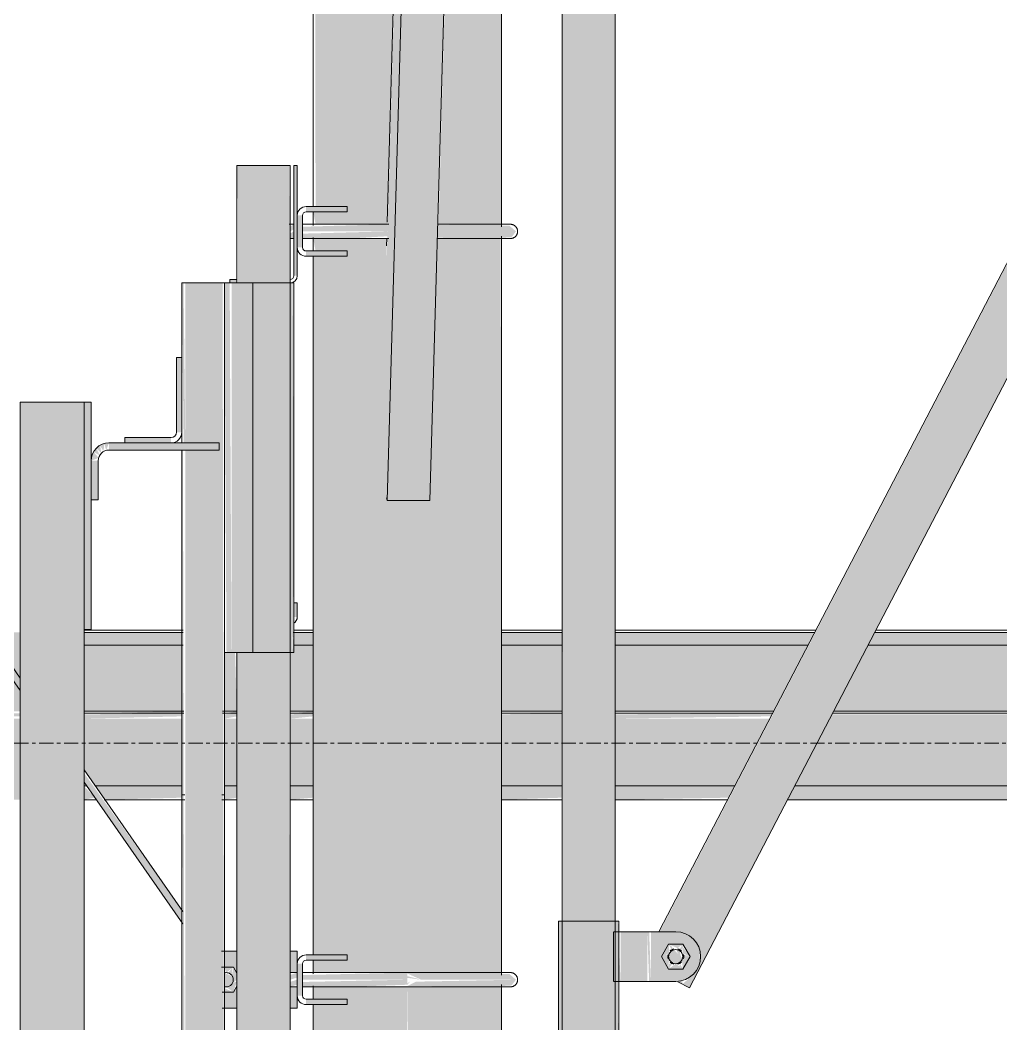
# Model space of a CAD drawing. Header units: inches. Extents: x -54868 to -186, y -265 to 853.
# Drawn here: x -15890.71 to -15856.21, y 134.13 to 169.43 of the extents above; entities that cross this region are included whole.
import ezdxf

# ---------------------------------------------------------------- set-up
doc = ezdxf.new("R2010")
doc.units = ezdxf.units.IN
doc.header["$MEASUREMENT"] = 0
doc.linetypes.add('Grid Line 1_2_', pattern=[0.875, 0.5, -0.125, 0.125, -0.125])
for name, color, linetype, lineweight in [('A-FLOR-LEVL', 51, 'Continuous', 9), ('Q-SPCQ', 91, 'Continuous', 9), ('S-BEAM', 12, 'Continuous', 9)]:
    doc.layers.add(name, color=color, linetype=linetype, lineweight=lineweight)

# ---------------------------------------------------------------- blocks, each defined once
blk = doc.blocks.new('Girt_Z - 8_D-V96-Section 1')
at = {"layer": 'S-BEAM'}
h = blk.add_hatch(color=256, dxfattribs=at)
h.paths.add_polyline_path([(22329.291, 147.449), (22329.258, 147.898), (22210.11, 147.898), (22209.876, 147.449), (22319.692, 147.449)], flags=0)
h.paths.add_polyline_path([(22112.783, 147.449), (22178.941, 147.449), (22178.627, 147.898), (22112.783, 147.898)], flags=0)
h.paths.add_polyline_path([(22179.245, 147.449), (22180.053, 147.449), (22180.053, 147.898), (22178.932, 147.898)], flags=0)
h.paths.add_polyline_path([(22182.303, 147.449), (22185.74, 147.449), (22185.74, 147.898), (22182.303, 147.898)], flags=0)
h.paths.add_polyline_path([(22203.572, 147.449), (22207.762, 147.449), (22207.996, 147.898), (22200.99, 147.898), (22200.99, 147.449), (22203.489, 147.449)], flags=0)
h.paths.add_polyline_path([(22189.678, 147.449), (22190.365, 147.449), (22190.365, 147.898), (22189.678, 147.898)], flags=0)
h.paths.add_polyline_path([(22189.649, 147.449), (22189.651, 147.449), (22189.662, 147.898)], flags=0)
h.paths.add_polyline_path([(22196.99, 147.449), (22199.115, 147.449), (22199.115, 147.898), (22196.99, 147.898)], flags=0)
h = blk.add_hatch(color=256, dxfattribs=at)
h.paths.add_polyline_path([(22112.783, 145.129), (22180.053, 145.129), (22180.053, 145.856), (22178.941, 147.449), (22112.783, 147.449)], flags=0)
h.paths.add_polyline_path([(22329.46, 145.129), (22329.291, 147.449), (22209.876, 147.449), (22208.667, 145.129), (22319.692, 145.129)], flags=0)
h.paths.add_polyline_path([(22182.303, 145.129), (22185.74, 145.129), (22185.74, 147.449), (22182.303, 147.449), (22182.303, 146.777)], flags=0)
h.paths.add_polyline_path([(22187.24, 145.129), (22187.678, 145.129), (22187.615, 147.188), (22187.24, 147.188), (22187.24, 146.777)], flags=0)
h.paths.add_polyline_path([(22189.553, 145.129), (22190.365, 145.129), (22190.365, 147.449), (22189.678, 147.449), (22189.615, 147.188), (22189.553, 147.188), (22189.553, 146.777)], flags=0)
h.paths.add_polyline_path([(22206.553, 145.129), (22207.762, 147.449), (22200.99, 147.449), (22200.99, 145.129), (22203.572, 145.129)], flags=0)
h.paths.add_polyline_path([(22196.99, 145.129), (22199.115, 145.129), (22199.115, 147.449), (22196.99, 147.449), (22196.99, 146.777)], flags=0)
h.paths.add_polyline_path([(22180.053, 146.292), (22180.053, 147.449), (22179.245, 147.449)], flags=0)
h = blk.add_hatch(color=256, dxfattribs=at)
h.paths.add_polyline_path([(22329.466, 145.055), (22329.46, 145.129), (22319.692, 145.055)], flags=0)
h.paths.add_polyline_path([(22190.365, 145.055), (22190.365, 145.129), (22189.553, 145.055)], flags=0)
h.paths.add_polyline_path([(22187.678, 145.055), (22187.678, 145.129), (22187.24, 145.055)], flags=0)
h.paths.add_polyline_path([(22185.74, 145.055), (22185.74, 145.129), (22182.303, 145.055)], flags=0)
h = blk.add_hatch(color=256, dxfattribs=at)
h.paths.add_polyline_path([(22112.783, 144.867), (22180.053, 144.946), (22180.053, 145.055), (22112.783, 145.015), (22112.783, 144.941)], flags=0)
h.paths.add_polyline_path([(22200.99, 144.867), (22206.459, 144.948), (22206.515, 145.055), (22200.99, 145.02), (22200.99, 144.948)], flags=0)
h.paths.add_polyline_path([(22329.479, 144.867), (22329.466, 145.055), (22208.611, 145.021), (22208.531, 144.867), (22319.692, 144.867)], flags=0)
h.paths.add_polyline_path([(22182.303, 144.867), (22185.74, 144.947), (22185.74, 145.055), (22182.303, 145.019), (22182.303, 144.946)], flags=0)
h.paths.add_polyline_path([(22187.24, 144.867), (22187.678, 144.947), (22187.678, 145.055), (22187.24, 145.019), (22187.24, 144.947)], flags=0)
h.paths.add_polyline_path([(22189.553, 144.867), (22190.365, 144.947), (22190.365, 145.055), (22189.553, 145.019), (22189.553, 144.947)], flags=0)
h.paths.add_polyline_path([(22199.115, 144.867), (22199.115, 145.055), (22196.99, 145.02), (22196.99, 144.867)], flags=0)
h = blk.add_hatch(color=256, dxfattribs=at)
h.paths.add_polyline_path([(22201.267, 142.5), (22205.184, 142.5), (22206.417, 144.867), (22200.99, 144.867), (22200.99, 142.5)], flags=0)
h.paths.add_polyline_path([(22123.8, 142.5), (22180.053, 142.5), (22180.053, 144.867), (22112.783, 144.867), (22112.783, 142.5)], flags=0)
h.paths.add_polyline_path([(22329.652, 142.5), (22329.479, 144.867), (22208.531, 144.867), (22207.298, 142.5), (22319.692, 142.5)], flags=0)
h.paths.add_polyline_path([(22182.7, 142.5), (22185.74, 142.5), (22185.74, 144.867), (22182.303, 144.867), (22182.303, 143.069), (22182.591, 142.656)], flags=0)
h.paths.add_polyline_path([(22187.24, 142.5), (22187.678, 142.5), (22187.678, 144.867), (22187.24, 144.867), (22187.24, 144.688)], flags=0)
h.paths.add_polyline_path([(22189.553, 142.5), (22190.365, 142.5), (22190.365, 144.867), (22189.553, 144.867)], flags=0)
h.paths.add_polyline_path([(22196.99, 142.5), (22199.115, 142.5), (22199.115, 144.867), (22196.99, 144.867)], flags=0)
h = blk.add_hatch(color=256, dxfattribs=at)
h.paths.add_polyline_path([(22329.687, 142.018), (22329.652, 142.5), (22207.298, 142.5), (22207.047, 142.018), (22319.692, 142.018)], flags=0)
h.paths.add_polyline_path([(22123.8, 142.018), (22180.053, 142.018), (22180.053, 142.5), (22112.783, 142.5), (22112.783, 142.018)], flags=0)
h.paths.add_polyline_path([(22183.036, 142.018), (22185.74, 142.088), (22185.74, 142.5), (22182.7, 142.5), (22182.987, 142.088)], flags=0)
h.paths.add_polyline_path([(22182.303, 142.018), (22182.682, 142.088), (22182.303, 142.5), (22182.303, 142.088)], flags=0)
h.paths.add_polyline_path([(22187.24, 142.018), (22187.678, 142.088), (22187.678, 142.5), (22187.24, 142.5), (22187.24, 142.088)], flags=0)
h.paths.add_polyline_path([(22189.553, 142.018), (22190.365, 142.088), (22190.365, 142.5), (22189.553, 142.5), (22189.553, 142.088)], flags=0)
h.paths.add_polyline_path([(22196.99, 142.018), (22199.115, 142.088), (22199.115, 142.5), (22196.99, 142.5), (22196.99, 142.088)], flags=0)
h.paths.add_polyline_path([(22200.99, 142.018), (22204.969, 142.088), (22205.184, 142.5), (22200.99, 142.5), (22200.99, 142.088)], flags=0)
for p, q in [((22185.785, 147.982), (22182.303, 147.982)), ((22185.785, 147.898), (22182.303, 147.898)), ((22190.365, 147.898), (22189.662, 147.898)), ((22190.365, 147.982), (22189.665, 147.982)), ((22199.115, 147.982), (22196.99, 147.982)), ((22199.115, 147.898), (22196.99, 147.898)), ((22208.042, 147.982), (22200.984, 147.982)), ((22207.999, 147.898), (22200.984, 147.898)), ((22329.258, 147.898), (22210.11, 147.898)), ((22329.252, 147.982), (22210.154, 147.982)), ((22185.785, 147.449), (22182.303, 147.449)), ((22190.365, 147.449), (22189.678, 147.449)), ((22199.115, 147.449), (22196.99, 147.449)), ((22207.765, 147.449), (22200.984, 147.449)), ((22329.291, 147.449), (22209.876, 147.449)), ((22185.814, 145.129), (22182.303, 145.129)), ((22187.689, 145.129), (22187.178, 145.129)), ((22190.365, 145.129), (22189.553, 145.129)), ((22199.115, 145.129), (22196.99, 145.129)), ((22206.555, 145.129), (22200.985, 145.129)), ((22329.46, 145.129), (22208.667, 145.129)), ((22185.814, 145.055), (22182.303, 145.055)), ((22187.689, 145.055), (22187.178, 145.055)), ((22190.365, 145.055), (22189.553, 145.055)), ((22199.115, 145.055), (22196.99, 145.055)), ((22206.517, 145.055), (22200.985, 145.055)), ((22329.466, 145.055), (22208.629, 145.055)), ((22182.303, 142.5), (22182.415, 142.5)), ((22182.677, 142.5), (22185.74, 142.5)), ((22187.24, 142.5), (22187.691, 142.5)), ((22189.553, 142.5), (22190.365, 142.5)), ((22196.99, 142.5), (22199.115, 142.5)), ((22200.986, 142.5), (22205.185, 142.5)), ((22207.298, 142.5), (22329.652, 142.5)), ((22182.752, 142.018), (22182.303, 142.018)), ((22185.847, 142.018), (22183.014, 142.018)), ((22187.692, 142.018), (22187.148, 142.018)), ((22190.365, 142.018), (22189.553, 142.018)), ((22199.115, 142.018), (22196.99, 142.018)), ((22204.934, 142.018), (22200.986, 142.018)), ((22329.687, 142.018), (22207.047, 142.018))]:
    blk.add_line(p, q, dxfattribs=at)
blk = doc.blocks.new('Basketball_Backstop-Performance_Sports_Systems-3103-Ceiling_Hung - 27_-0_ to 27_-11 7_8_-652462-Section 1')
at = {"layer": 'Q-SPCQ'}
h = blk.add_hatch(color=256, dxfattribs=at)
h.paths.add_polyline_path([(22203.6, 135.402), (22282.717, 287.347), (22282.553, 287.385), (22282.502, 287.034), (22282.253, 286.66), (22281.877, 286.464), (22281.434, 286.474), (22281.059, 286.694), (22280.828, 287.119), (22280.697, 287.459), (22202.554, 137.375), (22203.342, 137.345), (22203.734, 137.119), (22203.965, 136.693), (22203.96, 136.274), (22203.691, 135.849), (22203.357, 135.529), (22203.572, 135.416)], flags=0)
h.paths.add_polyline_path([(22203.357, 135.529), (22203.342, 135.655), (22203.188, 135.616), (22203.342, 135.536)], flags=0)
h.paths.add_polyline_path([(22203.151, 136.223), (22203.337, 136.331), (22203.24, 136.75), (22203.043, 136.772), (22202.858, 136.607), (22202.858, 136.393), (22203.144, 136.228)], flags=0)
h.paths.add_polyline_path([(22203.18, 136.259), (22202.874, 136.5), (22202.916, 136.607), (22203.122, 136.741), (22203.314, 136.393), (22203.188, 136.267)], flags=0)
h.paths.add_polyline_path([(22281.678, 287.031), (22281.877, 287.114), (22281.954, 287.348), (22281.847, 287.534), (22281.428, 287.438), (22281.406, 287.24), (22281.571, 287.055), (22281.605, 287.041)], flags=0)
h.paths.add_polyline_path([(22281.613, 287.071), (22281.479, 287.322), (22281.678, 287.554), (22281.818, 287.478), (22281.919, 287.306), (22281.646, 287.096)], flags=0)
h = blk.add_hatch(color=256, dxfattribs=at)
h.paths.add_polyline_path([(22191.336, 116), (22193.678, 116), (22193.658, 119.75), (22190.365, 119.75), (22190.365, 119.312), (22191.053, 119.312), (22191.053, 119.125), (22190.365, 119.125), (22190.365, 116), (22190.809, 116)], flags=0)
h.paths.add_polyline_path([(22191.584, 120.25), (22193.678, 120.25), (22193.612, 128.782), (22190.365, 128.75), (22190.365, 120.875), (22191.053, 120.875), (22191.053, 120.687), (22190.365, 120.687), (22190.365, 120.25), (22191.336, 120.25)], flags=0)
h.paths.add_polyline_path([(22193.678, 129.217), (22193.678, 135.437), (22190.365, 135.437), (22190.365, 135), (22191.053, 135), (22191.053, 134.812), (22190.365, 134.812), (22190.365, 129.205), (22191.336, 129.231), (22192.583, 129.242), (22193.609, 129.218)], flags=0)
h.paths.add_polyline_path([(22193.188, 129), (22193.678, 129.125), (22193.609, 129.186), (22193.334, 129.065)], flags=0)
h.paths.add_polyline_path([(22193.678, 128.823), (22193.611, 128.944), (22193.367, 128.935), (22193.611, 128.847)], flags=0)
h.paths.add_polyline_path([(22191.053, 135.937), (22193.678, 135.937), (22193.678, 152.543), (22192.969, 152.543), (22192.944, 152.633), (22192.944, 161.75), (22190.365, 161.75), (22190.447, 161.312), (22191.053, 161.312), (22191.053, 161.125), (22190.365, 161.125), (22190.365, 136.562), (22191.053, 136.562), (22191.053, 136.375), (22190.365, 136.375), (22190.365, 135.937), (22190.809, 135.937)], flags=0)
h.paths.add_polyline_path([(22192.82, 162.25), (22192.966, 162.25), (22193.678, 188.976), (22193.678, 224.783), (22190.365, 224.75), (22190.446, 162.875), (22191.053, 162.875), (22191.053, 162.687), (22190.365, 162.687), (22190.447, 162.25), (22192.597, 162.25)], flags=0)
h.paths.add_polyline_path([(22193.678, 225.217), (22193.678, 281.375), (22190.365, 281.375), (22190.404, 225.203), (22191.336, 225.231), (22192.583, 225.242), (22193.188, 225.228)], flags=0)
h.paths.add_polyline_path([(22193.188, 225), (22193.678, 225.125), (22193.678, 225.217), (22193.334, 225.065)], flags=0)
h.paths.add_polyline_path([(22193.678, 224.823), (22193.678, 224.935), (22193.534, 224.875)], flags=0)
h = blk.add_hatch(color=256, dxfattribs=at)
h.paths.add_polyline_path([(22193.678, 116), (22196.99, 116), (22196.988, 119.788), (22195.586, 119.752), (22193.678, 119.75), (22193.678, 118.645)], flags=0)
h.paths.add_polyline_path([(22193.678, 120.217), (22196.533, 120.195), (22196.99, 120.208), (22196.982, 128.125), (22196.303, 128.125), (22196.303, 128.312), (22196.99, 128.312), (22196.982, 128.75), (22193.678, 128.75), (22193.678, 120.241)], flags=0)
h.paths.add_polyline_path([(22194.168, 120), (22193.678, 120.125), (22193.699, 120.062)], flags=0)
h.paths.add_polyline_path([(22193.678, 119.823), (22194.168, 120), (22193.678, 119.875)], flags=0)
h.paths.add_polyline_path([(22195.334, 129.25), (22196.99, 129.25), (22196.981, 129.687), (22196.303, 129.687), (22196.303, 129.875), (22196.99, 129.875), (22196.977, 135.474), (22195.586, 135.44), (22193.678, 135.437), (22193.747, 129.25), (22195.27, 129.25)], flags=0)
h.paths.add_polyline_path([(22193.678, 135.904), (22196.483, 135.886), (22196.99, 135.895), (22196.959, 161.785), (22195.586, 161.752), (22194.727, 161.77), (22194.463, 152.543), (22193.678, 152.543), (22193.678, 135.929)], flags=0)
h.paths.add_polyline_path([(22194.168, 135.687), (22193.678, 135.812), (22193.678, 135.752), (22193.78, 135.739)], flags=0)
h.paths.add_polyline_path([(22193.678, 135.511), (22193.78, 135.636), (22193.678, 135.562)], flags=0)
h.paths.add_polyline_path([(22196.634, 162.187), (22196.99, 162.208), (22196.917, 224.125), (22196.508, 224.125), (22194.773, 162.242), (22196.601, 162.19)], flags=0)
h.paths.add_polyline_path([(22193.678, 187.186), (22194.751, 224.75), (22193.678, 224.75), (22193.678, 188.976)], flags=0)
h.paths.add_polyline_path([(22196.99, 224.312), (22196.916, 224.75), (22196.526, 224.75), (22196.547, 224.312), (22196.916, 224.312)], flags=0)
h.paths.add_polyline_path([(22196.916, 225.25), (22196.99, 225.25), (22196.915, 225.687), (22196.552, 225.687), (22196.547, 225.25), (22196.877, 225.25)], flags=0)
h.paths.add_polyline_path([(22193.678, 225.25), (22194.765, 225.25), (22196.24, 279.687), (22196.24, 280.937), (22195.812, 280.937), (22195.812, 281.375), (22193.678, 281.375), (22193.678, 226.486)], flags=0)
h.paths.add_polyline_path([(22196.558, 225.875), (22196.99, 225.875), (22196.907, 238.104), (22196.575, 226.486)], flags=0)
for points in [[(22194.463, 152.543), (22198.13, 280.918), (22197.114, 280.918), (22197.056, 279.687), (22196.601, 279.687), (22192.969, 152.543)], [(22192.969, 152.543), (22196.526, 279.687), (22196.32, 279.687), (22192.944, 160.843), (22192.944, 152.633)], [(22189.535, 162.437), (22189.536, 162.437), (22189.521, 164.313)], [(22194.773, 162), (22197.494, 162), (22197.264, 162.202), (22194.74, 162.229), (22194.733, 162)], [(22196.548, 161.75), (22197.341, 161.798), (22197.494, 162), (22194.733, 162), (22194.727, 161.785), (22195.306, 161.754), (22196.426, 161.751)], [(22187.678, 160.313), (22187.679, 160.313), (22187.682, 160.843)], [(22186.742, 118.688), (22187.115, 118.688), (22187.115, 160.188), (22185.865, 160.188), (22185.865, 154.563), (22187.053, 154.563), (22187.053, 154.313), (22185.865, 154.313), (22185.865, 118.688)], [(22187.115, 118.688), (22187.24, 118.688), (22187.178, 160.188), (22187.115, 160.188), (22187.115, 120.989)], [(22187.49, 147.188), (22187.426, 160.188), (22187.24, 160.188), (22187.314, 147.188), (22187.426, 147.188)], [(22187.952, 147.188), (22188.24, 147.188), (22188.24, 160.188), (22187.49, 160.188), (22187.49, 147.188)], [(22188.24, 147.188), (22188.615, 147.188), (22188.615, 160.188), (22188.24, 160.188), (22188.24, 149.122)], [(22181.9, 114), (22182.303, 114), (22182.303, 156), (22180.053, 156), (22180.053, 114)], [(22182.303, 148), (22182.553, 148), (22182.553, 156), (22182.303, 156), (22182.303, 151.466)], [(22189.803, 148.438), (22189.803, 148.938), (22189.678, 148.938), (22189.678, 148.438)], [(22199.778, 130.75), (22200.053, 130.75), (22200.053, 137.75), (22198.99, 137.75), (22199.027, 130.75), (22199.522, 130.75)], [(22200.328, 130.75), (22201.115, 130.75), (22201.079, 135.625), (22200.943, 135.625), (22201.024, 137.375), (22201.115, 137.4), (22201.079, 137.75), (22200.053, 137.75), (22200.053, 130.75)], [(22200.972, 135.625), (22201.175, 135.625), (22201.093, 137.375), (22200.943, 137.375), (22200.943, 135.625)], [(22201.175, 135.625), (22202.116, 135.625), (22202.116, 137.375), (22201.175, 137.375)], [(22202.244, 135.625), (22202.179, 137.375), (22202.116, 137.375), (22202.179, 135.625)], [(22203.18, 136.259), (22203.357, 136.435), (22203.051, 136.741), (22202.874, 136.565), (22202.874, 136.435)], [(22187.368, 135.446), (22187.519, 135.562), (22187.519, 135.812), (22187.24, 135.921), (22187.24, 135.446)], [(22195.003, 135.687), (22197.494, 135.687), (22197.264, 135.89), (22193.678, 135.904), (22194.168, 135.687), (22194.773, 135.687)], [(22196.548, 135.438), (22197.341, 135.486), (22197.494, 135.687), (22193.977, 135.619), (22193.678, 135.471), (22196.426, 135.438)]]:
    blk.add_hatch(color=256, dxfattribs=at).paths.add_polyline_path(points, flags=0)
h = blk.add_hatch(color=256, dxfattribs=at)
h.paths.add_polyline_path([(22199.39, 130), (22200.053, 130), (22200.046, 130.75), (22199.115, 130.75), (22199.147, 130), (22199.387, 130)], flags=0)
h.paths.add_polyline_path([(22200.053, 137.75), (22200.053, 224), (22199.115, 224), (22199.147, 137.75), (22200.029, 137.75)], flags=0)
h = blk.add_hatch(color=256, dxfattribs=at)
h.paths.add_polyline_path([(22200.958, 128), (22200.99, 128.022), (22200.928, 130.75), (22200.053, 130.75), (22200.058, 130), (22200.928, 130), (22200.928, 128)], flags=0)
h.paths.add_polyline_path([(22200.053, 137.75), (22200.99, 137.75), (22200.928, 224), (22200.053, 224), (22200.053, 142.088)], flags=0)
h = blk.add_hatch(color=256, dxfattribs=at)
h.paths.add_polyline_path([(22185.74, 137.708), (22185.74, 138.144), (22182.303, 142.955), (22182.303, 142.632), (22182.682, 142.088)], flags=0)
h.paths.add_polyline_path([(22180.053, 145.856), (22180.053, 146.292), (22136.422, 208.69), (22136.284, 208.559), (22176.137, 151.466)], flags=0)
h.paths.add_polyline_path([(22135.343, 209.907), (22135.527, 210.017), (22135.378, 209.967), (22135.34, 209.911)], flags=0)
h = blk.add_hatch(color=256, dxfattribs=at)
h.paths.add_polyline_path([(22187.49, 160.188), (22187.678, 160.188), (22187.678, 160.313), (22187.428, 160.313), (22187.428, 160.188)], flags=0)
h.paths.add_polyline_path([(22189.678, 160.438), (22189.803, 160.438), (22189.803, 164.313), (22189.678, 164.313), (22189.678, 160.843)], flags=0)
h = blk.add_hatch(color=256, dxfattribs=at)
h.paths.add_polyline_path([(22188.615, 123.063), (22188.615, 147.188), (22187.678, 147.188), (22187.71, 123.063), (22188.593, 123.063)], flags=0)
h.paths.add_polyline_path([(22187.71, 164.313), (22187.678, 164.313), (22187.682, 160.843)], flags=0)
h.paths.add_polyline_path([(22187.817, 160.188), (22188.615, 160.188), (22188.615, 164.313), (22187.71, 164.313), (22187.718, 160.188), (22187.803, 160.188)], flags=0)
h = blk.add_hatch(color=256, dxfattribs=at)
h.paths.add_polyline_path([(22188.638, 123.063), (22189.553, 123.063), (22189.521, 147.188), (22188.615, 147.188), (22188.615, 123.063)], flags=0)
h.paths.add_polyline_path([(22188.615, 160.188), (22189.553, 160.188), (22189.521, 164.313), (22188.615, 164.313), (22188.615, 160.843)], flags=0)
h = blk.add_hatch(color=256, dxfattribs=at)
h.paths.add_polyline_path([(22191.053, 161.125), (22191.053, 161.312), (22190.115, 161.312), (22190.115, 161.125)], flags=0)
h.paths.add_polyline_path([(22189.803, 161.437), (22189.99, 161.437), (22189.99, 162.562), (22189.803, 162.562)], flags=0)
h.paths.add_polyline_path([(22191.053, 162.687), (22191.053, 162.875), (22190.115, 162.875), (22190.115, 162.687)], flags=0)
h = blk.add_hatch(color=256, dxfattribs=at)
h.paths.add_polyline_path([(22192.969, 162), (22193.002, 162.065), (22192.969, 162.25), (22189.99, 162.164), (22189.99, 162), (22191.584, 162)], flags=0)
h.paths.add_polyline_path([(22189.553, 162), (22189.678, 162.076), (22189.678, 162.25), (22189.553, 162.169), (22189.553, 162.055)], flags=0)
h = blk.add_hatch(color=256, dxfattribs=at)
h.paths.add_polyline_path([(22191.584, 161.75), (22192.997, 161.83), (22192.969, 162), (22189.99, 161.921), (22189.99, 161.75)], flags=0)
h.paths.add_polyline_path([(22189.678, 161.75), (22189.678, 162), (22189.553, 161.926), (22189.553, 161.75)], flags=0)
h = blk.add_hatch(color=256, dxfattribs=at)
h.paths.add_polyline_path([(22185.865, 118.688), (22185.781, 154.313), (22185.74, 154.313), (22185.803, 118.688), (22185.833, 118.688)], flags=0)
h.paths.add_polyline_path([(22185.833, 154.563), (22185.865, 154.563), (22185.803, 160.188), (22185.74, 160.188), (22185.807, 154.563)], flags=0)
h = blk.add_hatch(color=256, dxfattribs=at)
h.paths.add_polyline_path([(22189.642, 147.188), (22189.678, 147.188), (22189.678, 148.221)], flags=0)
h.paths.add_polyline_path([(22188.615, 147.188), (22189.642, 147.188), (22189.678, 151.466), (22189.642, 160.188), (22188.615, 160.188), (22188.615, 149.122)], flags=0)
h = blk.add_hatch(color=256, dxfattribs=at)
h.paths.add_polyline_path([(22183.74, 154.563), (22185.365, 154.563), (22185.365, 154.75), (22183.74, 154.75)], flags=0)
h.paths.add_polyline_path([(22185.74, 154.938), (22185.74, 157.563), (22185.553, 157.563), (22185.553, 154.938)], flags=0)
h = blk.add_hatch(color=256, dxfattribs=at)
h.paths.add_polyline_path([(22182.553, 153.938), (22182.816, 154.035), (22182.637, 154.25), (22182.574, 154.099)], flags=0)
h.paths.add_polyline_path([(22182.553, 152.563), (22182.803, 152.563), (22182.803, 153.938), (22182.553, 153.938)], flags=0)
h.paths.add_polyline_path([(22182.865, 154.479), (22182.99, 154.262), (22183.016, 154.541)], flags=0)
h.paths.add_polyline_path([(22182.736, 154.379), (22182.913, 154.203), (22182.865, 154.479)], flags=0)
h.paths.add_polyline_path([(22182.853, 154.125), (22182.736, 154.379), (22182.637, 154.25)], flags=0)
h.paths.add_polyline_path([(22183.081, 154.3), (22183.178, 154.563), (22183.016, 154.541)], flags=0)
h.paths.add_polyline_path([(22187.053, 154.313), (22187.053, 154.563), (22183.178, 154.563), (22183.178, 154.313), (22186.742, 154.313)], flags=0)
h = blk.add_hatch(color=256, dxfattribs=at)
h.paths.add_polyline_path([(22202.61, 135.625), (22203.342, 135.655), (22203.734, 135.881), (22203.96, 136.274), (22203.96, 136.726), (22203.734, 137.119), (22203.332, 137.346), (22202.61, 137.375), (22202.244, 137.375), (22202.244, 135.625)], flags=0)
h.paths.add_polyline_path([(22202.863, 136.062), (22202.99, 136.25), (22202.884, 136.25), (22202.875, 136.17)], flags=0)
h.paths.add_polyline_path([(22202.863, 136.937), (22202.972, 136.741), (22202.996, 136.839), (22202.899, 136.911)], flags=0)
h.paths.add_polyline_path([(22203.368, 136.937), (22203.24, 136.75), (22203.346, 136.75), (22203.354, 136.821)], flags=0)
h.paths.add_polyline_path([(22203.115, 136.062), (22202.825, 136.127), (22202.61, 136.5), (22202.899, 136.937), (22203.41, 136.864), (22203.593, 136.452), (22203.313, 136.062), (22203.178, 136.062)], flags=0)
h.paths.add_polyline_path([(22203.368, 136.062), (22203.259, 136.259), (22203.243, 136.155), (22203.332, 136.089)], flags=0)
h.paths.add_polyline_path([(22203.373, 136.393), (22203.62, 136.5), (22203.387, 136.573), (22203.387, 136.427)], flags=0)
h.paths.add_polyline_path([(22202.858, 136.393), (22202.783, 136.575), (22202.61, 136.5), (22202.828, 136.406)], flags=0)
h = blk.add_hatch(color=256, dxfattribs=at)
h.paths.add_polyline_path([(22187.519, 135.562), (22187.678, 135.691), (22187.678, 135.744), (22187.519, 135.812), (22187.519, 135.687)], flags=0)
h.paths.add_polyline_path([(22187.555, 135.25), (22187.519, 135.562), (22187.303, 135.437), (22187.519, 135.277)], flags=0)
h.paths.add_polyline_path([(22187.678, 134.687), (22187.664, 135.437), (22187.519, 135.25), (22187.24, 135.25), (22187.24, 134.687)], flags=0)
h.paths.add_polyline_path([(22189.803, 134.687), (22189.803, 135.437), (22189.553, 135.437), (22189.553, 134.687)], flags=0)
h.paths.add_polyline_path([(22187.555, 136.125), (22187.678, 135.937), (22187.678, 136.687), (22187.24, 136.687), (22187.24, 136.125), (22187.519, 136.125)], flags=0)
h.paths.add_polyline_path([(22187.519, 135.812), (22187.519, 136.098), (22187.368, 135.929)], flags=0)
h.paths.add_polyline_path([(22189.803, 135.937), (22189.803, 136.687), (22189.553, 136.687), (22189.553, 135.937)], flags=0)
h = blk.add_hatch(color=256, dxfattribs=at)
h.paths.add_polyline_path([(22203.368, 136.937), (22202.863, 136.937), (22203.18, 136.798), (22203.357, 136.929)], flags=0)
h.paths.add_polyline_path([(22203.62, 136.5), (22203.357, 136.841), (22203.357, 136.614)], flags=0)
h.paths.add_polyline_path([(22203.368, 136.062), (22203.62, 136.5), (22203.332, 136.375), (22203.357, 136.159)], flags=0)
h.paths.add_polyline_path([(22203.368, 136.062), (22203.115, 136.25), (22202.863, 136.062)], flags=0)
h.paths.add_polyline_path([(22202.863, 136.062), (22202.874, 136.386), (22202.61, 136.5), (22202.75, 136.259)], flags=0)
h.paths.add_polyline_path([(22202.61, 136.5), (22202.899, 136.625), (22202.863, 136.937), (22202.647, 136.565)], flags=0)
h = blk.add_hatch(color=256, dxfattribs=at)
h.paths.add_polyline_path([(22191.053, 134.812), (22191.053, 135), (22190.115, 135), (22190.115, 134.812)], flags=0)
h.paths.add_polyline_path([(22189.803, 135.125), (22189.99, 135.125), (22189.99, 136.25), (22189.803, 136.25)], flags=0)
h.paths.add_polyline_path([(22191.053, 136.375), (22191.053, 136.562), (22190.115, 136.562), (22190.115, 136.375)], flags=0)
h = blk.add_hatch(color=256, dxfattribs=at)
h.paths.add_polyline_path([(22187.24, 135.25), (22187.555, 135.25), (22187.24, 135.391)], flags=0)
h.paths.add_polyline_path([(22187.555, 135.25), (22187.678, 135.631), (22187.519, 135.562), (22187.533, 135.446)], flags=0)
h.paths.add_polyline_path([(22187.555, 136.125), (22187.24, 136.125), (22187.303, 135.937)], flags=0)
h.paths.add_polyline_path([(22187.678, 135.744), (22187.669, 135.929), (22187.555, 136.125), (22187.519, 135.812)], flags=0)
h = blk.add_hatch(color=256, dxfattribs=at)
h.paths.add_polyline_path([(22189.553, 135.687), (22189.803, 135.765), (22189.803, 135.937), (22189.553, 135.856), (22189.553, 135.742)], flags=0)
h.paths.add_polyline_path([(22193.678, 135.687), (22193.678, 135.937), (22189.99, 135.852), (22189.99, 135.687), (22191.584, 135.687)], flags=0)
h = blk.add_hatch(color=256, dxfattribs=at)
h.paths.add_polyline_path([(22189.553, 135.437), (22189.803, 135.511), (22189.803, 135.687), (22189.553, 135.614), (22189.553, 135.445)], flags=0)
h.paths.add_polyline_path([(22191.584, 135.437), (22193.678, 135.511), (22193.678, 135.687), (22189.99, 135.608), (22189.99, 135.437)], flags=0)
for p, q in [((22280.803, 287.662), (22202.527, 137.4)), ((22203.6, 135.402), (22282.745, 287.332)), ((22194.463, 152.543), (22198.13, 280.918)), ((22192.968, 162.328), (22196.32, 279.687)), ((22192.969, 152.543), (22196.601, 279.687)), ((22200.99, 128), (22200.99, 226)), ((22190.365, 224.828), (22190.365, 162.875)), ((22196.99, 162.161), (22196.99, 224.125)), ((22199.115, 224), (22199.115, 130)), ((22180.053, 146.292), (22136.474, 208.723)), ((22136.263, 208.589), (22180.053, 145.856)), ((22187.678, 164.313), (22187.678, 160.188)), ((22187.678, 164.313), (22188.615, 164.313)), ((22188.615, 164.313), (22189.553, 164.313)), ((22189.553, 118.813), (22189.553, 164.313)), ((22189.803, 164.313), (22189.678, 164.313)), ((22189.678, 164.313), (22189.678, 160.438)), ((22189.803, 160.438), (22189.803, 164.313)), ((22191.053, 162.875), (22190.115, 162.875)), ((22191.166, 162.875), (22191.045, 162.875)), ((22191.053, 162.875), (22191.553, 162.875)), ((22191.553, 162.875), (22191.437, 162.875)), ((22191.553, 162.687), (22191.553, 162.875)), ((22191.553, 162.687), (22191.553, 162.875)), ((22189.99, 161.437), (22189.99, 162.562)), ((22190.115, 162.687), (22191.053, 162.687)), ((22190.365, 162.687), (22190.365, 162.204)), ((22191.045, 162.687), (22191.166, 162.687)), ((22191.553, 162.687), (22191.053, 162.687)), ((22191.437, 162.687), (22191.553, 162.687)), ((22189.678, 162.25), (22189.521, 162.25)), ((22193.026, 162.25), (22189.99, 162.25)), ((22189.541, 161.75), (22189.678, 161.75)), ((22189.99, 161.75), (22193.026, 161.75)), ((22190.365, 161.783), (22190.365, 161.312)), ((22192.944, 161.497), (22192.952, 161.762)), ((22196.99, 135.849), (22196.99, 161.828)), ((22190.115, 161.312), (22191.053, 161.312)), ((22191.166, 161.312), (22191.045, 161.312)), ((22191.053, 161.312), (22191.553, 161.312)), ((22191.553, 161.312), (22191.437, 161.312)), ((22191.553, 161.125), (22191.553, 161.312)), ((22191.553, 161.125), (22191.553, 161.312)), ((22191.053, 161.125), (22190.115, 161.125)), ((22190.365, 161.125), (22190.365, 136.562)), ((22191.045, 161.125), (22191.166, 161.125)), ((22191.553, 161.125), (22191.053, 161.125)), ((22191.437, 161.125), (22191.553, 161.125)), ((22187.428, 160.313), (22187.428, 160.188)), ((22187.678, 160.313), (22187.428, 160.313)), ((22187.678, 160.188), (22187.678, 160.313)), ((22189.553, 160.313), (22189.553, 160.188)), ((22189.553, 160.188), (22189.553, 160.313)), ((22185.74, 160.188), (22185.74, 157.563)), ((22185.74, 160.188), (22185.865, 160.188)), ((22185.865, 160.188), (22187.115, 160.188)), ((22187.115, 160.188), (22187.24, 160.188)), ((22187.24, 160.188), (22187.24, 147.188)), ((22187.24, 160.188), (22187.49, 160.188)), ((22187.24, 123.063), (22187.24, 160.188)), ((22187.49, 160.188), (22188.24, 160.188)), ((22188.237, 160.188), (22188.615, 160.188)), ((22188.24, 147.188), (22188.24, 160.188)), ((22188.615, 160.188), (22189.678, 160.188)), ((22189.678, 147.188), (22189.678, 160.188)), ((22185.74, 157.563), (22185.553, 157.563)), ((22185.553, 157.563), (22185.553, 154.938)), ((22185.74, 154.938), (22185.74, 157.563)), ((22180.053, 114), (22180.053, 156)), ((22182.303, 156), (22180.053, 156)), ((22182.303, 156), (22182.303, 114)), ((22182.303, 148), (22182.303, 156)), ((22182.303, 156), (22182.553, 156)), ((22182.553, 156), (22182.553, 148)), ((22185.365, 154.75), (22183.74, 154.75)), ((22183.74, 154.75), (22183.74, 154.563)), ((22185.74, 154.938), (22185.74, 154.563)), ((22187.053, 154.563), (22183.178, 154.563)), ((22183.178, 154.313), (22187.053, 154.313)), ((22183.74, 154.563), (22185.365, 154.563)), ((22185.74, 154.313), (22185.74, 118.688)), ((22187.053, 154.313), (22187.053, 154.563)), ((22182.803, 152.563), (22182.803, 153.938)), ((22182.553, 152.563), (22182.803, 152.563)), ((22192.969, 152.543), (22192.944, 152.633)), ((22194.463, 152.543), (22192.969, 152.543)), ((22189.803, 148.938), (22189.678, 148.938)), ((22189.678, 148.938), (22189.678, 148.438)), ((22189.803, 148.438), (22189.803, 148.938)), ((22189.678, 148.221), (22189.678, 148.438)), ((22189.678, 148.438), (22189.678, 148.221)), ((22182.303, 148), (22182.553, 148)), ((22187.49, 147.188), (22187.24, 147.188)), ((22188.24, 147.188), (22187.49, 147.188)), ((22187.678, 147.188), (22187.678, 118.813)), ((22188.615, 147.188), (22188.237, 147.188)), ((22189.678, 147.188), (22188.615, 147.188)), ((22185.777, 138.092), (22182.303, 143.069)), ((22182.303, 142.632), (22185.777, 137.655)), ((22185.847, 142.188), (22185.74, 142.188)), ((22187.24, 142.188), (22187.148, 142.188)), ((22198.99, 137.75), (22198.99, 130.75)), ((22198.99, 137.75), (22200.053, 137.75)), ((22200.053, 137.75), (22201.115, 137.75)), ((22201.115, 130.75), (22201.115, 137.75)), ((22200.928, 137.375), (22200.928, 135.625)), ((22200.939, 137.375), (22201.175, 137.375)), ((22201.175, 137.375), (22202.116, 137.375)), ((22202.116, 137.375), (22202.244, 137.375)), ((22202.244, 137.375), (22203.115, 137.375)), ((22187.134, 136.687), (22187.678, 136.687)), ((22189.553, 136.687), (22189.803, 136.687)), ((22189.803, 136.687), (22189.803, 136.25)), ((22202.863, 136.937), (22202.61, 136.5)), ((22203.368, 136.937), (22202.863, 136.937)), ((22203.62, 136.5), (22203.368, 136.937)), ((22189.803, 136.25), (22189.803, 135.125)), ((22189.99, 135.125), (22189.99, 136.25)), ((22191.053, 136.562), (22190.115, 136.562)), ((22190.115, 136.375), (22191.053, 136.375)), ((22190.365, 136.375), (22190.365, 135.891)), ((22191.166, 136.562), (22191.045, 136.562)), ((22191.045, 136.375), (22191.166, 136.375)), ((22191.053, 136.562), (22191.553, 136.562)), ((22191.553, 136.375), (22191.053, 136.375)), ((22191.553, 136.562), (22191.437, 136.562)), ((22191.437, 136.375), (22191.553, 136.375)), ((22191.553, 136.375), (22191.553, 136.562)), ((22191.553, 136.375), (22191.553, 136.562)), ((22202.61, 136.5), (22202.863, 136.062)), ((22203.368, 136.062), (22203.62, 136.5)), ((22187.555, 136.125), (22187.134, 136.125)), ((22187.678, 135.913), (22187.555, 136.125)), ((22189.803, 135.937), (22189.553, 135.937)), ((22193.678, 135.937), (22189.99, 135.937)), ((22202.863, 136.062), (22203.368, 136.062)), ((22201.175, 135.625), (22200.939, 135.625)), ((22202.116, 135.625), (22201.175, 135.625)), ((22202.244, 135.625), (22202.116, 135.625)), ((22203.115, 135.625), (22202.244, 135.625)), ((22203.6, 135.402), (22203.185, 135.618)), ((22187.166, 135.25), (22187.555, 135.25)), ((22187.555, 135.25), (22187.678, 135.462)), ((22189.553, 135.437), (22189.803, 135.437)), ((22189.99, 135.437), (22193.678, 135.437)), ((22190.365, 135.471), (22190.365, 135)), ((22196.99, 129.875), (22196.99, 135.515)), ((22189.803, 135.125), (22189.803, 134.687)), ((22190.115, 135), (22191.053, 135)), ((22191.166, 135), (22191.045, 135)), ((22191.053, 135), (22191.553, 135)), ((22191.553, 135), (22191.437, 135)), ((22191.553, 134.812), (22191.553, 135)), ((22191.553, 134.812), (22191.553, 135)), ((22187.166, 134.687), (22187.678, 134.687)), ((22189.553, 134.687), (22189.803, 134.687)), ((22191.053, 134.812), (22190.115, 134.812)), ((22190.365, 134.812), (22190.365, 129.161)), ((22191.045, 134.812), (22191.166, 134.812)), ((22191.553, 134.812), (22191.053, 134.812)), ((22191.437, 134.812), (22191.553, 134.812))]:
    blk.add_line(p, q, dxfattribs=at)
at = {"layer": 'Q-SPCQ', "flags": 128}
for points in [[(22197.303, 162.25), (22197.3, 162.25), (22197.291, 162.25), (22197.277, 162.25), (22197.257, 162.25), (22197.231, 162.25), (22197.199, 162.25), (22197.162, 162.25), (22197.119, 162.25), (22197.07, 162.25), (22197.017, 162.25), (22196.958, 162.25), (22196.893, 162.25), (22196.824, 162.25), (22196.749, 162.25), (22196.67, 162.25), (22196.585, 162.25), (22196.497, 162.25), (22196.403, 162.25), (22196.305, 162.25), (22196.203, 162.25), (22196.097, 162.25), (22195.987, 162.25), (22195.874, 162.25), (22195.757, 162.25), (22195.636, 162.25), (22195.513, 162.25), (22195.386, 162.25), (22195.257, 162.25), (22195.125, 162.25), (22194.991, 162.25), (22194.855, 162.25), (22194.741, 162.25)], [(22197.001, 162.25), (22197.056, 162.25), (22197.106, 162.25), (22197.151, 162.25), (22197.189, 162.25), (22197.223, 162.25), (22197.25, 162.25), (22197.272, 162.25), (22197.288, 162.25), (22197.298, 162.25), (22197.303, 162.25), (22197.303, 162.25)], [(22197.303, 162.25), (22197.313, 162.25), (22197.323, 162.249), (22197.333, 162.248), (22197.343, 162.247), (22197.352, 162.245), (22197.362, 162.243), (22197.372, 162.24), (22197.381, 162.237), (22197.391, 162.234), (22197.4, 162.23), (22197.409, 162.226), (22197.418, 162.222), (22197.427, 162.217), (22197.436, 162.212), (22197.444, 162.206), (22197.452, 162.201), (22197.46, 162.194), (22197.468, 162.188), (22197.475, 162.181), (22197.482, 162.174), (22197.489, 162.167), (22197.495, 162.159), (22197.502, 162.151), (22197.508, 162.143), (22197.513, 162.135), (22197.518, 162.127), (22197.523, 162.118), (22197.528, 162.109), (22197.532, 162.1), (22197.536, 162.091), (22197.539, 162.081), (22197.542, 162.072), (22197.545, 162.062), (22197.547, 162.052), (22197.549, 162.042), (22197.551, 162.033), (22197.552, 162.023), (22197.552, 162.013), (22197.553, 162.003), (22197.553, 162)], [(22194.726, 161.75), (22194.818, 161.75), (22194.955, 161.75), (22195.089, 161.75), (22195.222, 161.75), (22195.352, 161.75), (22195.479, 161.75), (22195.603, 161.75), (22195.725, 161.75), (22195.843, 161.75), (22195.957, 161.75), (22196.068, 161.75), (22196.175, 161.75), (22196.278, 161.75), (22196.377, 161.75), (22196.472, 161.75), (22196.562, 161.75), (22196.647, 161.75), (22196.728, 161.75), (22196.804, 161.75), (22196.875, 161.75), (22196.941, 161.75), (22197.001, 161.75), (22197.056, 161.75), (22197.106, 161.75), (22197.151, 161.75), (22197.189, 161.75), (22197.223, 161.75), (22197.25, 161.75), (22197.272, 161.75), (22197.288, 161.75), (22197.298, 161.75), (22197.303, 161.75), (22197.303, 161.75)], [(22197.303, 161.75), (22197.3, 161.75), (22197.291, 161.75), (22197.277, 161.75), (22197.257, 161.75), (22197.231, 161.75), (22197.199, 161.75), (22197.162, 161.75), (22197.119, 161.75), (22197.07, 161.75), (22197.017, 161.75)], [(22197.553, 162), (22197.553, 161.99), (22197.552, 161.98), (22197.551, 161.97), (22197.55, 161.96), (22197.548, 161.95), (22197.546, 161.941), (22197.543, 161.931), (22197.54, 161.921), (22197.537, 161.912), (22197.533, 161.903), (22197.529, 161.894), (22197.525, 161.885), (22197.52, 161.876), (22197.515, 161.867), (22197.509, 161.859), (22197.503, 161.851), (22197.497, 161.843), (22197.491, 161.835), (22197.484, 161.828), (22197.477, 161.821), (22197.47, 161.814), (22197.462, 161.807), (22197.454, 161.801), (22197.446, 161.795), (22197.438, 161.79), (22197.429, 161.784), (22197.421, 161.78), (22197.412, 161.775), (22197.403, 161.771), (22197.393, 161.767), (22197.384, 161.764), (22197.374, 161.76), (22197.365, 161.758), (22197.355, 161.756), (22197.345, 161.754), (22197.335, 161.752), (22197.325, 161.751), (22197.316, 161.75), (22197.306, 161.75), (22197.303, 161.75)], [(22197.303, 135.937), (22197.3, 135.937), (22197.291, 135.937), (22197.277, 135.937), (22197.257, 135.937), (22197.231, 135.937), (22197.199, 135.937), (22197.162, 135.937), (22197.119, 135.937), (22197.07, 135.937), (22197.017, 135.937), (22196.958, 135.937), (22196.893, 135.937), (22196.824, 135.937), (22196.749, 135.937), (22196.67, 135.937), (22196.585, 135.937), (22196.497, 135.937), (22196.403, 135.937), (22196.305, 135.937), (22196.203, 135.937), (22196.097, 135.937), (22195.987, 135.937), (22195.874, 135.937), (22195.757, 135.937), (22195.636, 135.937), (22195.513, 135.937), (22195.386, 135.937), (22195.257, 135.937), (22195.125, 135.937), (22194.991, 135.937), (22194.855, 135.937), (22194.717, 135.937), (22194.577, 135.937), (22194.436, 135.937), (22194.294, 135.937), (22194.151, 135.937), (22194.006, 135.937), (22193.862, 135.937), (22193.717, 135.937), (22193.678, 135.937)], [(22197.001, 135.937), (22197.056, 135.937), (22197.106, 135.937), (22197.151, 135.937), (22197.189, 135.937), (22197.223, 135.937), (22197.25, 135.937), (22197.272, 135.937), (22197.288, 135.937), (22197.298, 135.937), (22197.303, 135.937), (22197.303, 135.937)], [(22197.303, 135.937), (22197.313, 135.937), (22197.323, 135.937), (22197.333, 135.936), (22197.343, 135.934), (22197.352, 135.933), (22197.362, 135.93), (22197.372, 135.928), (22197.381, 135.925), (22197.391, 135.921), (22197.4, 135.918), (22197.409, 135.914), (22197.418, 135.909), (22197.427, 135.904), (22197.436, 135.899), (22197.444, 135.894), (22197.452, 135.888), (22197.46, 135.882), (22197.468, 135.875), (22197.475, 135.869), (22197.482, 135.862), (22197.489, 135.854), (22197.495, 135.847), (22197.502, 135.839), (22197.508, 135.831), (22197.513, 135.823), (22197.518, 135.814), (22197.523, 135.805), (22197.528, 135.796), (22197.532, 135.787), (22197.536, 135.778), (22197.539, 135.769), (22197.542, 135.759), (22197.545, 135.75), (22197.547, 135.74), (22197.549, 135.73), (22197.551, 135.72), (22197.552, 135.71), (22197.552, 135.7), (22197.553, 135.69), (22197.553, 135.687)], [(22197.553, 135.687), (22197.553, 135.678), (22197.552, 135.668), (22197.551, 135.658), (22197.55, 135.648), (22197.548, 135.638), (22197.546, 135.628), (22197.543, 135.618), (22197.54, 135.609), (22197.537, 135.599), (22197.533, 135.59), (22197.529, 135.581), (22197.525, 135.572), (22197.52, 135.563), (22197.515, 135.555), (22197.509, 135.546), (22197.503, 135.538), (22197.497, 135.53), (22197.491, 135.523), (22197.484, 135.515), (22197.477, 135.508), (22197.47, 135.501), (22197.462, 135.495), (22197.454, 135.489), (22197.446, 135.483), (22197.438, 135.477), (22197.429, 135.472), (22197.421, 135.467), (22197.412, 135.462), (22197.403, 135.458), (22197.393, 135.454), (22197.384, 135.451), (22197.374, 135.448), (22197.365, 135.445), (22197.355, 135.443), (22197.345, 135.441), (22197.335, 135.44), (22197.325, 135.439), (22197.316, 135.438), (22197.306, 135.438), (22197.303, 135.437)], [(22193.678, 135.437), (22193.823, 135.437), (22193.968, 135.437), (22194.112, 135.437), (22194.255, 135.437), (22194.398, 135.437), (22194.539, 135.437), (22194.68, 135.437), (22194.818, 135.437), (22194.955, 135.437), (22195.089, 135.437), (22195.222, 135.437), (22195.352, 135.437), (22195.479, 135.437), (22195.603, 135.437), (22195.725, 135.437), (22195.843, 135.437), (22195.957, 135.437), (22196.068, 135.437), (22196.175, 135.437), (22196.278, 135.437), (22196.377, 135.437), (22196.472, 135.437), (22196.562, 135.437), (22196.647, 135.437), (22196.728, 135.437), (22196.804, 135.437), (22196.875, 135.437), (22196.941, 135.437), (22197.001, 135.437), (22197.056, 135.437), (22197.106, 135.437), (22197.151, 135.437), (22197.189, 135.437), (22197.223, 135.437), (22197.25, 135.437), (22197.272, 135.437), (22197.288, 135.437), (22197.298, 135.437), (22197.303, 135.437), (22197.303, 135.437)], [(22197.303, 135.437), (22197.3, 135.437), (22197.291, 135.437), (22197.277, 135.437), (22197.257, 135.437), (22197.231, 135.437), (22197.199, 135.437), (22197.162, 135.437), (22197.119, 135.437), (22197.07, 135.437), (22197.017, 135.437)]]:
    blk.add_lwpolyline(points, dxfattribs=at)
at = {"layer": 'Q-SPCQ'}
for centre, radius, start, end in [((22190.115, 162.562), 0.313, 90, 180), ((22190.115, 162.562), 0.125, 90, 180), ((22190.115, 161.437), 0.313, 180, 270), ((22190.115, 161.437), 0.125, 180, 270), ((22189.553, 160.438), 0.25, 270, 0), ((22189.553, 160.438), 0.125, 270, 0), ((22185.365, 154.938), 0.188, 270, 0), ((22185.365, 154.938), 0.375, 270, 0), ((22183.178, 153.938), 0.625, 90, 180), ((22183.178, 153.938), 0.375, 90, 180), ((22183.178, 153.938), 0.375, 90, 180), ((22189.553, 148.438), 0.25, 300, 0), ((22203.115, 136.5), 0.875, 270, 90), ((22203.115, 136.5), 0.25, 90, 270), ((22203.115, 136.5), 0.281, 105, 135), ((22203.115, 136.5), 0.25, 345, 90), ((22203.115, 136.5), 0.25, 270, 90), ((22203.115, 136.5), 0.281, 45, 75), ((22190.115, 136.25), 0.313, 90, 180), ((22190.115, 136.25), 0.125, 90, 180), ((22203.115, 136.5), 0.281, 165, 195), ((22203.115, 136.5), 0.25, 165, 195), ((22203.115, 136.5), 0.25, 210, 270), ((22203.115, 136.5), 0.281, 225, 255), ((22203.115, 136.5), 0.25, 270, 285), ((22203.115, 136.5), 0.281, 285, 315), ((22203.115, 136.5), 0.281, 345, 15), ((22187.303, 135.687), 0.25, 0, 105), ((22187.303, 135.687), 0.25, 75, 105), ((22187.303, 135.687), 0.25, 255, 0), ((22187.303, 135.687), 0.25, 0, 30), ((22187.303, 135.687), 0.25, 330, 0), ((22187.303, 135.687), 0.25, 255, 285), ((22190.115, 135.125), 0.313, 180, 270), ((22190.115, 135.125), 0.125, 180, 270)]:
    blk.add_arc(centre, radius, start, end, dxfattribs=at)

msp = doc.modelspace()

# ---------------------------------------------------------------- linework, layer by layer
at = {"layer": 'A-FLOR-LEVL', "linetype": 'Grid Line 1_2_'}
msp.add_line((-17709.16086, 144), (-14843.39058, 144), dxfattribs=at)

# ---------------------------------------------------------------- block references
at = {"layer": 'Q-SPCQ'}
msp.add_blockref('Basketball_Backstop-Performance_Sports_Systems-3103-Ceiling_Hung - 27_-0_ to 27_-11 7_8_-652462-Section 1', (-38070.76169, 0), dxfattribs=at)
at = {"layer": 'S-BEAM'}
msp.add_blockref('Girt_Z - 8_D-V96-Section 1', (-38070.76169, 0), dxfattribs=at)

doc.saveas('drawing.dxf')
